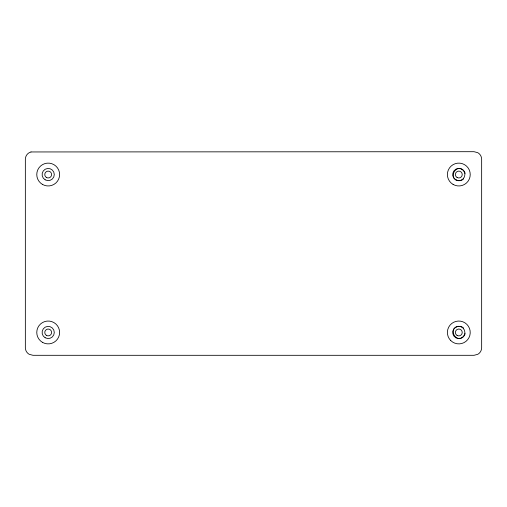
<?xml version="1.0" encoding="UTF-8"?>
<svg xmlns="http://www.w3.org/2000/svg" width="507" height="507" viewBox="0 0 507 507"><rect width="100%" height="100%" fill="white"/><g stroke="black" fill="none" stroke-linecap="round" stroke-linejoin="round"><path stroke-width="0.76" d="M465.185 333.505L464.938 334.379M464.704 334.943L464.412 335.476M464.07 335.976C456.573 344.817 447.054 328.327 458.455 326.255M463.677 178.813L463.246 179.237M462.257 179.947L461.719 180.226M461.155 180.448L459.672 180.745M458.759 180.745C447.022 179.129 456.344 162.006 464.07 170.992M459.969 326.255L461.155 326.527M461.719 326.749L462.257 327.021M463.246 327.731L463.677 328.156M464.412 171.493L464.704 172.025M464.938 172.589L465.185 173.464M30.997 151.954L29.159 152.715A7.618 7.618 0 0 0 25.35 159.306L25.35 347.694A7.618 7.618 0 0 0 29.159 354.285L32.968 355.306L474.032 355.306L477.841 354.285A7.618 7.618 0 0 0 481.65 347.694L481.65 159.306A7.618 7.618 0 0 0 477.841 152.715L474.032 151.694L30.997 151.954M455.761 179.814A6.09 6.09 0 0 0 464.9 174.535A6.09 6.09 0 0 0 455.761 169.262A6.09 6.09 0 0 0 455.761 179.814M453.093 184.428A11.42 11.42 0 0 0 470.23 174.535A11.42 11.42 0 0 0 453.093 164.648A11.42 11.42 0 0 0 453.093 184.428M455.761 337.738A6.09 6.09 0 0 0 464.9 332.465A6.09 6.09 0 0 0 455.761 327.186A6.09 6.09 0 0 0 455.761 337.738M450.729 340.539A11.42 11.42 0 0 0 469.837 335.419A11.42 11.42 0 0 0 455.85 321.432A11.42 11.42 0 0 0 450.729 340.539M45.148 337.738A6.09 6.09 0 0 0 54.287 332.465A6.09 6.09 0 0 0 45.148 327.186A6.09 6.09 0 0 0 45.148 337.738M42.48 342.352A11.42 11.42 0 0 0 59.617 332.465A11.42 11.42 0 0 0 42.48 322.572A11.42 11.42 0 0 0 42.48 342.352M45.148 179.814A6.09 6.09 0 0 0 54.287 174.535A6.09 6.09 0 0 0 45.148 169.262A6.09 6.09 0 0 0 45.148 179.814M42.48 184.428A11.42 11.42 0 0 0 59.617 174.535A11.42 11.42 0 0 0 42.48 164.648A11.42 11.42 0 0 0 42.48 184.428M457.092 177.507A3.429 3.429 0 0 0 462.232 174.535A3.429 3.429 0 0 0 457.092 171.569A3.429 3.429 0 0 0 457.092 177.507M457.092 335.431A3.429 3.429 0 0 0 462.232 332.465A3.429 3.429 0 0 0 457.092 329.493A3.429 3.429 0 0 0 457.092 335.431M46.479 177.507A3.429 3.429 0 0 0 51.619 174.535A3.429 3.429 0 0 0 46.479 171.569A3.429 3.429 0 0 0 46.479 177.507M46.479 335.431A3.429 3.429 0 0 0 51.619 332.465A3.429 3.429 0 0 0 46.479 329.493A3.429 3.429 0 0 0 46.479 335.431"/></g></svg>
